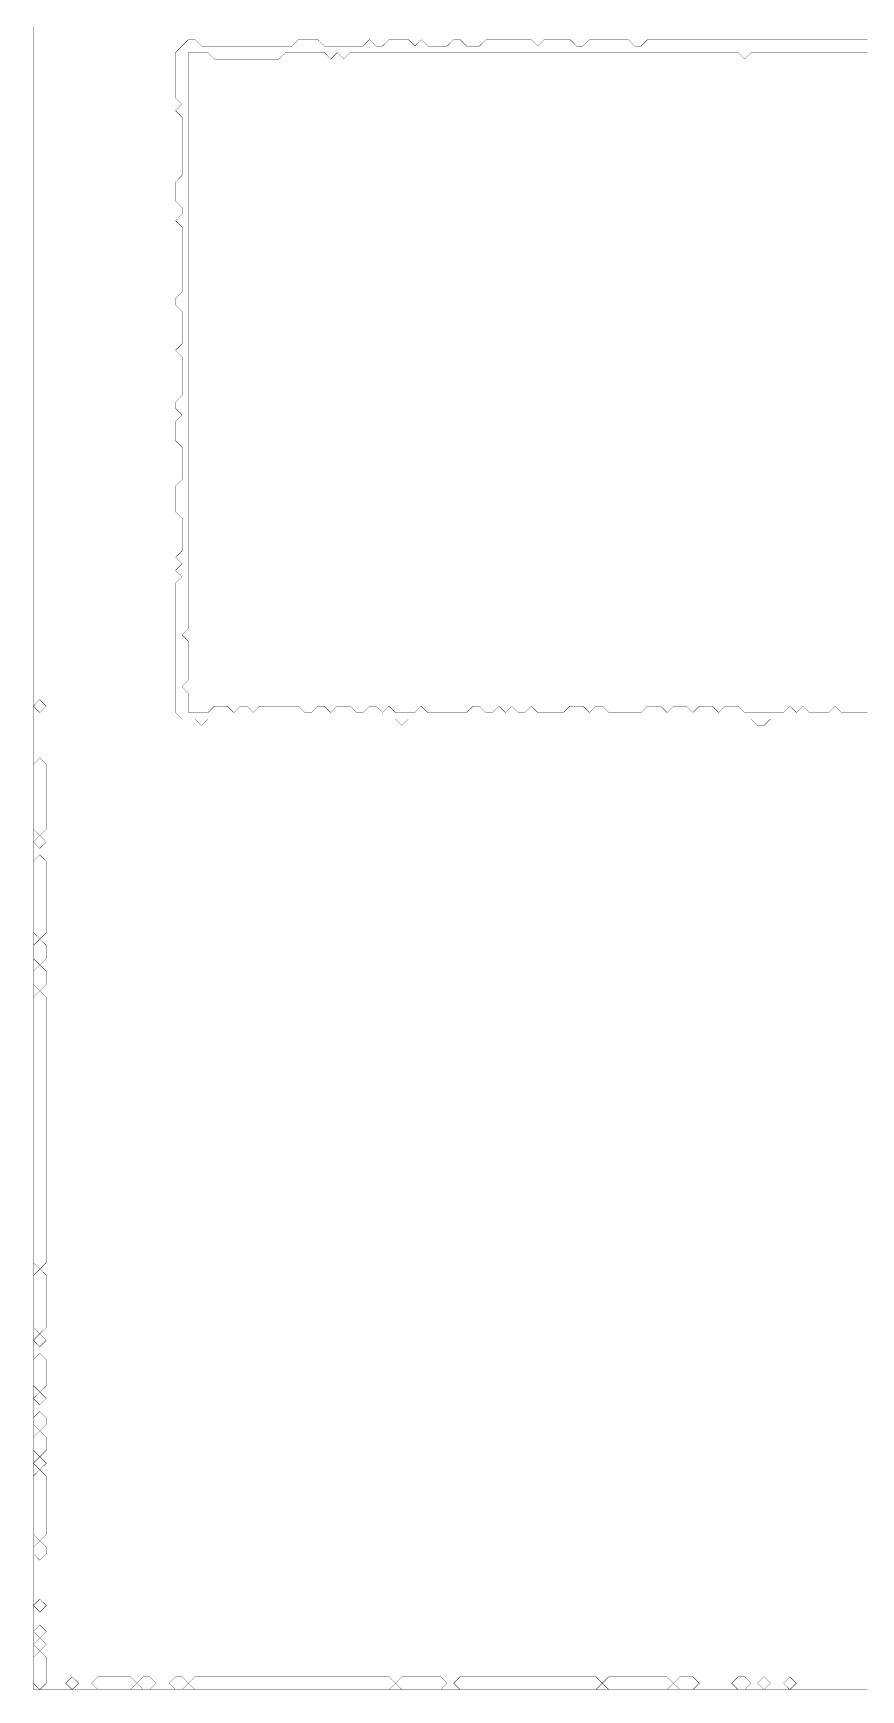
# Model space of a CAD drawing. Header units: metres. Extents: x 0 to 5079, y -5079 to 0.
# Drawn here: x 0 to 1272, y -5079 to -2535 of the extents above; entities that cross this region are included whole.
import ezdxf

# ---------------------------------------------------------------- set-up
doc = ezdxf.new("R2010")
doc.units = ezdxf.units.M
doc.layers.add('conductor', color=1, linetype='Continuous')
doc.layers.add('substrate', color=5, linetype='Continuous')

msp = doc.modelspace()

# ---------------------------------------------------------------- linework, layer by layer
at = {"layer": 'conductor', "const_width": 0.5}
msp.add_lwpolyline([(1282.2, -2564.4), (1272.2, -2564.4), (1262.3, -2564.4), (1252.4, -2564.4), (1242.4, -2564.4), (1232.5, -2564.4), (1222.6, -2564.4), (1212.6, -2564.4), (1202.7, -2564.4), (1192.7, -2564.4), (1182.8, -2564.4), (1172.9, -2564.4), (1162.9, -2564.4), (1153, -2564.4), (1143, -2564.4), (1133.1, -2564.4), (1123.2, -2564.4), (1113.2, -2564.4), (1103.3, -2564.4), (1093.3, -2574.3), (1083.4, -2564.4), (1073.5, -2564.4), (1063.5, -2564.4), (1053.6, -2564.4), (1043.6, -2564.4), (1033.7, -2564.4), (1023.8, -2564.4), (1013.8, -2564.4), (1003.9, -2564.4), (993.9, -2564.4), (984, -2564.4), (974.1, -2564.4), (964.1, -2564.4), (954.2, -2564.4), (944.2, -2564.4), (934.3, -2564.4), (924.4, -2564.4), (914.4, -2564.4), (904.5, -2564.4), (894.6, -2564.4), (884.6, -2564.4), (874.7, -2564.4), (864.7, -2564.4), (854.8, -2564.4), (844.9, -2564.4), (834.9, -2564.4), (825, -2564.4), (815, -2564.4), (805.1, -2564.4), (795.2, -2564.4), (785.2, -2564.4), (775.3, -2564.4), (765.3, -2564.4), (755.4, -2564.4), (745.5, -2564.4), (735.5, -2564.4), (725.6, -2564.4), (715.6, -2564.4), (705.7, -2564.4), (695.8, -2564.4), (685.8, -2564.4), (675.9, -2564.4), (665.9, -2564.4), (656, -2564.4), (646.1, -2564.4), (636.1, -2564.4), (626.2, -2564.4), (616.2, -2564.4), (606.3, -2564.4), (596.4, -2564.4), (586.4, -2564.4), (576.5, -2564.4), (566.5, -2564.4), (556.6, -2564.4), (546.7, -2564.4), (536.7, -2564.4), (526.8, -2564.4), (516.9, -2564.4), (506.9, -2564.4), (497, -2564.4), (487, -2564.4), (477.1, -2574.3), (467.2, -2564.4), (457.2, -2574.3), (447.3, -2564.4), (437.3, -2564.4), (427.4, -2564.4), (417.5, -2564.4), (407.5, -2564.4), (397.6, -2564.4), (387.6, -2564.4), (377.7, -2574.3), (367.8, -2574.3), (357.8, -2574.3), (347.9, -2574.3), (337.9, -2574.3), (328, -2574.3), (318.1, -2574.3), (308.1, -2574.3), (298.2, -2574.3), (288.2, -2574.3), (278.3, -2574.3), (268.4, -2564.4), (258.4, -2564.4), (248.5, -2564.4), (238.5, -2564.4), (238.5, -2574.3), (238.5, -2584.3), (238.5, -2594.2), (238.5, -2604.1), (238.5, -2614.1), (238.5, -2624), (238.5, -2634), (238.5, -2643.9), (238.5, -2653.8), (238.5, -2663.8), (238.5, -2673.7), (238.5, -2683.7), (238.5, -2693.6), (238.5, -2703.5), (238.5, -2713.5), (238.5, -2723.4), (238.5, -2733.3), (238.5, -2743.3), (238.5, -2753.2), (238.5, -2763.2), (238.5, -2773.1), (238.5, -2783), (238.5, -2793), (238.5, -2802.9), (238.5, -2812.9), (238.5, -2822.8), (238.5, -2832.7), (238.5, -2842.7), (238.5, -2852.6), (238.5, -2862.6), (238.5, -2872.5), (238.5, -2882.4), (238.5, -2892.4), (238.5, -2902.3), (238.5, -2912.3), (238.5, -2922.2), (238.5, -2932.1), (238.5, -2942.1), (238.5, -2952), (238.5, -2962), (238.5, -2971.9), (238.5, -2981.8), (238.5, -2991.8), (238.5, -3001.7), (238.5, -3011.7), (238.5, -3021.6), (238.5, -3031.5), (238.5, -3041.5), (238.5, -3051.4), (238.5, -3061.4), (238.5, -3071.3), (238.5, -3081.2), (238.5, -3091.2), (238.5, -3101.1), (238.5, -3111), (238.5, -3121), (238.5, -3130.9), (238.5, -3140.9), (238.5, -3150.8), (238.5, -3160.7), (238.5, -3170.7), (238.5, -3180.6), (238.5, -3190.6), (238.5, -3200.5), (238.5, -3210.4), (238.5, -3220.4), (238.5, -3230.3), (238.5, -3240.3), (238.5, -3250.2), (238.5, -3260.1), (238.5, -3270.1), (238.5, -3280), (238.5, -3290), (238.5, -3299.9), (238.5, -3309.8), (238.5, -3319.8), (238.5, -3329.7), (238.5, -3339.7), (238.5, -3349.6), (238.5, -3359.5), (238.5, -3369.5), (238.5, -3379.4), (238.5, -3389.4), (238.5, -3399.3), (238.5, -3409.2), (238.5, -3419.2), (238.5, -3429.1), (238.5, -3439.1), (238.5, -3449), (228.6, -3458.9), (238.5, -3468.9), (238.5, -3478.8), (238.5, -3488.7), (238.5, -3498.7), (238.5, -3508.6), (238.5, -3518.6), (238.5, -3528.5), (228.6, -3538.4), (238.5, -3548.4), (238.5, -3558.3), (238.5, -3568.3), (238.5, -3578.2), (248.5, -3578.2), (258.4, -3578.2), (268.4, -3578.2), (278.3, -3568.3), (288.2, -3568.3), (298.2, -3568.3), (308.1, -3578.2), (318.1, -3568.3), (328, -3568.3), (337.9, -3578.2), (347.9, -3568.3), (357.8, -3568.3), (367.8, -3568.3), (377.7, -3568.3), (387.6, -3568.3), (397.6, -3568.3), (407.5, -3568.3), (417.5, -3578.2), (427.4, -3578.2), (437.3, -3568.3), (447.3, -3568.3), (457.2, -3578.2), (467.2, -3568.3), (477.1, -3568.3), (487, -3568.3), (497, -3578.2), (506.9, -3578.2), (516.9, -3568.3), (526.8, -3568.3), (536.7, -3578.2), (546.7, -3568.3), (556.6, -3578.2), (566.5, -3578.2), (576.5, -3578.2), (586.4, -3578.2), (596.4, -3568.3), (606.3, -3578.2), (616.2, -3578.2), (626.2, -3578.2), (636.1, -3578.2), (646.1, -3578.2), (656, -3578.2), (665.9, -3578.2), (675.9, -3568.3), (685.8, -3568.3), (695.8, -3578.2), (705.7, -3578.2), (715.6, -3568.3), (725.6, -3578.2), (735.5, -3568.3), (745.5, -3578.2), (755.4, -3578.2), (765.3, -3568.3), (775.3, -3578.2), (785.2, -3578.2), (795.2, -3578.2), (805.1, -3578.2), (815, -3578.2), (825, -3568.3), (834.9, -3568.3), (844.9, -3568.3), (854.8, -3578.2), (864.7, -3568.3), (874.7, -3568.3), (884.6, -3578.2), (894.6, -3578.2), (904.5, -3578.2), (914.4, -3578.2), (924.4, -3578.2), (934.3, -3578.2), (944.2, -3568.3), (954.2, -3568.3), (964.1, -3568.3), (974.1, -3578.2), (984, -3568.3), (993.9, -3568.3), (1003.9, -3568.3), (1013.8, -3578.2), (1023.8, -3568.3), (1033.7, -3568.3), (1043.6, -3568.3), (1053.6, -3578.2), (1063.5, -3568.3), (1073.5, -3568.3), (1083.4, -3568.3), (1093.3, -3578.2), (1103.3, -3578.2), (1113.2, -3578.2), (1123.2, -3578.2), (1133.1, -3578.2), (1143, -3578.2), (1153, -3578.2), (1162.9, -3568.3), (1172.9, -3578.2), (1182.8, -3568.3), (1192.7, -3578.2), (1202.7, -3578.2), (1212.6, -3578.2), (1222.6, -3578.2), (1232.5, -3568.3), (1242.4, -3578.2), (1252.4, -3578.2), (1262.3, -3578.2), (1272.2, -3578.2), (1282.2, -3578.2)], dxfattribs=at)
at = {"layer": 'substrate', "const_width": 0.5}
for points in [[(0, -2524.6), (0, -2534.6), (0, -2544.5), (0, -2554.4), (0, -2564.4), (0, -2574.3), (0, -2584.3), (0, -2594.2), (0, -2604.1), (0, -2614.1), (0, -2624), (0, -2634), (0, -2643.9), (0, -2653.8), (0, -2663.8), (0, -2673.7), (0, -2683.7), (0, -2693.6), (0, -2703.5), (0, -2713.5), (0, -2723.4), (0, -2733.3), (0, -2743.3), (0, -2753.2), (0, -2763.2), (0, -2773.1), (0, -2783), (0, -2793), (0, -2802.9), (0, -2812.9), (0, -2822.8), (0, -2832.7), (0, -2842.7), (0, -2852.6), (0, -2862.6), (0, -2872.5), (0, -2882.4), (0, -2892.4), (0, -2902.3), (0, -2912.3), (0, -2922.2), (0, -2932.1), (0, -2942.1), (0, -2952), (0, -2962), (0, -2971.9), (0, -2981.8), (0, -2991.8), (0, -3001.7), (0, -3011.7), (0, -3021.6), (0, -3031.5), (0, -3041.5), (0, -3051.4), (0, -3061.4), (0, -3071.3), (0, -3081.2), (0, -3091.2), (0, -3101.1), (0, -3111), (0, -3121), (0, -3130.9), (0, -3140.9), (0, -3150.8), (0, -3160.7), (0, -3170.7), (0, -3180.6), (0, -3190.6), (0, -3200.5), (0, -3210.4), (0, -3220.4), (0, -3230.3), (0, -3240.3), (0, -3250.2), (0, -3260.1), (0, -3270.1), (0, -3280), (0, -3290), (0, -3299.9), (0, -3309.8), (0, -3319.8), (0, -3329.7), (0, -3339.7), (0, -3349.6), (0, -3359.5), (0, -3369.5), (0, -3379.4), (0, -3389.4), (0, -3399.3), (0, -3409.2), (0, -3419.2), (0, -3429.1), (0, -3439.1), (0, -3449), (0, -3458.9), (0, -3468.9), (0, -3478.8), (0, -3488.7), (0, -3498.7), (0, -3508.6), (0, -3518.6), (0, -3528.5), (0, -3538.4), (0, -3548.4), (0, -3558.3), (0, -3568.3), (0, -3578.2), (0, -3588.1), (0, -3598.1), (0, -3608), (0, -3618), (0, -3627.9), (0, -3637.8), (0, -3647.8), (0, -3657.7), (0, -3667.7), (0, -3677.6), (0, -3687.5), (0, -3697.5), (0, -3707.4), (0, -3717.4), (0, -3727.3), (0, -3737.2), (0, -3747.2), (0, -3757.1), (0, -3767.1), (0, -3777), (0, -3786.9), (0, -3796.9), (0, -3806.8), (0, -3816.8), (0, -3826.7), (0, -3836.6), (0, -3846.6), (0, -3856.5), (0, -3866.4), (0, -3876.4), (0, -3886.3), (0, -3896.3), (0, -3906.2), (0, -3916.1), (0, -3926.1), (0, -3936), (0, -3946), (0, -3955.9), (0, -3965.8), (0, -3975.8), (0, -3985.7), (0, -3995.7), (0, -4005.6), (0, -4015.5), (0, -4025.5), (0, -4035.4), (0, -4045.4), (0, -4055.3), (0, -4065.2), (0, -4075.2), (0, -4085.1), (0, -4095.1), (0, -4105), (0, -4114.9), (0, -4124.9), (0, -4134.8), (0, -4144.8), (0, -4154.7), (0, -4164.6), (0, -4174.6), (0, -4184.5), (0, -4194.4), (0, -4204.4), (0, -4214.3), (0, -4224.3), (0, -4234.2), (0, -4244.1), (0, -4254.1), (0, -4264), (0, -4274), (0, -4283.9), (0, -4293.8), (0, -4303.8), (0, -4313.7), (0, -4323.7), (0, -4333.6), (0, -4343.5), (0, -4353.5), (0, -4363.4), (0, -4373.4), (0, -4383.3), (0, -4393.2), (0, -4403.2), (0, -4413.1), (0, -4423.1), (0, -4433), (0, -4442.9), (0, -4452.9), (0, -4462.8), (0, -4472.8), (0, -4482.7), (0, -4492.6), (0, -4502.6), (0, -4512.5), (0, -4522.5), (0, -4532.4), (0, -4542.3), (0, -4552.3), (0, -4562.2), (0, -4572.1), (0, -4582.1), (0, -4592), (0, -4602), (0, -4611.9), (0, -4621.8), (0, -4631.8), (0, -4641.7), (0, -4651.7), (0, -4661.6), (0, -4671.5), (0, -4681.5), (0, -4691.4), (0, -4701.4), (0, -4711.3), (0, -4721.2), (0, -4731.2), (0, -4741.1), (0, -4751.1), (0, -4761), (0, -4770.9), (0, -4780.9), (0, -4790.8), (0, -4800.8), (0, -4810.7), (0, -4820.6), (0, -4830.6), (0, -4840.5), (0, -4850.5), (0, -4860.4), (0, -4870.3), (0, -4880.3), (0, -4890.2), (0, -4900.2), (0, -4910.1), (0, -4920), (0, -4930), (0, -4939.9), (0, -4949.8), (0, -4959.8), (0, -4969.7), (0, -4979.7), (0, -4989.6), (0, -4999.5), (0, -5009.5), (0, -5019.4), (0, -5029.4), (0, -5039.3), (0, -5049.2), (0, -5059.2), (0, -5069.1), (0, -5079.1), (9.9, -5079.1), (19.9, -5079.1), (29.8, -5079.1), (39.8, -5079.1), (49.7, -5079.1), (59.6, -5079.1), (69.6, -5079.1), (79.5, -5079.1), (89.5, -5079.1), (99.4, -5079.1), (109.3, -5079.1), (119.3, -5079.1), (129.2, -5079.1), (139.2, -5079.1), (149.1, -5079.1), (159, -5079.1), (169, -5079.1), (178.9, -5079.1), (188.8, -5079.1), (198.8, -5079.1), (208.7, -5079.1), (218.7, -5079.1), (228.6, -5079.1), (238.5, -5079.1), (248.5, -5079.1), (258.4, -5079.1), (268.4, -5079.1), (278.3, -5079.1), (288.2, -5079.1), (298.2, -5079.1), (308.1, -5079.1), (318.1, -5079.1), (328, -5079.1), (337.9, -5079.1), (347.9, -5079.1), (357.8, -5079.1), (367.8, -5079.1), (377.7, -5079.1), (387.6, -5079.1), (397.6, -5079.1), (407.5, -5079.1), (417.5, -5079.1), (427.4, -5079.1), (437.3, -5079.1), (447.3, -5079.1), (457.2, -5079.1), (467.2, -5079.1), (477.1, -5079.1), (487, -5079.1), (497, -5079.1), (506.9, -5079.1), (516.9, -5079.1), (526.8, -5079.1), (536.7, -5079.1), (546.7, -5079.1), (556.6, -5079.1), (566.5, -5079.1), (576.5, -5079.1), (586.4, -5079.1), (596.4, -5079.1), (606.3, -5079.1), (616.2, -5079.1), (626.2, -5079.1), (636.1, -5079.1), (646.1, -5079.1), (656, -5079.1), (665.9, -5079.1), (675.9, -5079.1), (685.8, -5079.1), (695.8, -5079.1), (705.7, -5079.1), (715.6, -5079.1), (725.6, -5079.1), (735.5, -5079.1), (745.5, -5079.1), (755.4, -5079.1), (765.3, -5079.1), (775.3, -5079.1), (785.2, -5079.1), (795.2, -5079.1), (805.1, -5079.1), (815, -5079.1), (825, -5079.1), (834.9, -5079.1), (844.9, -5079.1), (854.8, -5079.1), (864.7, -5079.1), (874.7, -5079.1), (884.6, -5079.1), (894.6, -5079.1), (904.5, -5079.1), (914.4, -5079.1), (924.4, -5079.1), (934.3, -5079.1), (944.2, -5079.1), (954.2, -5079.1), (964.1, -5079.1), (974.1, -5079.1), (984, -5079.1), (993.9, -5079.1), (1003.9, -5079.1), (1013.8, -5079.1), (1023.8, -5079.1), (1033.7, -5079.1), (1043.6, -5079.1), (1053.6, -5079.1), (1063.5, -5079.1), (1073.5, -5079.1), (1083.4, -5079.1), (1093.3, -5079.1), (1103.3, -5079.1), (1113.2, -5079.1), (1123.2, -5079.1), (1133.1, -5079.1), (1143, -5079.1), (1153, -5079.1), (1162.9, -5079.1), (1172.9, -5079.1), (1182.8, -5079.1), (1192.7, -5079.1), (1202.7, -5079.1), (1212.6, -5079.1), (1222.6, -5079.1), (1232.5, -5079.1), (1242.4, -5079.1), (1252.4, -5079.1), (1262.3, -5079.1), (1272.2, -5079.1), (1282.2, -5079.1)], [(1282.2, -3588.1), (1272.2, -3588.1), (1262.3, -3588.1), (1252.4, -3588.1), (1242.4, -3588.1), (1232.5, -3588.1), (1222.6, -3588.1), (1212.6, -3588.1), (1202.7, -3588.1), (1192.7, -3588.1), (1182.8, -3588.1), (1172.9, -3588.1), (1162.9, -3588.1), (1153, -3588.1), (1143, -3588.1), (1133.1, -3588.1), (1123.2, -3598.1), (1113.2, -3598.1), (1103.3, -3588.1), (1093.3, -3588.1), (1083.4, -3588.1), (1073.5, -3588.1), (1063.5, -3588.1), (1053.6, -3588.1), (1043.6, -3588.1), (1033.7, -3588.1), (1023.8, -3588.1), (1013.8, -3588.1), (1003.9, -3588.1), (993.9, -3588.1), (984, -3588.1), (974.1, -3588.1), (964.1, -3588.1), (954.2, -3588.1), (944.2, -3588.1), (934.3, -3588.1), (924.4, -3588.1), (914.4, -3588.1), (904.5, -3588.1), (894.6, -3588.1), (884.6, -3588.1), (874.7, -3588.1), (864.7, -3588.1), (854.8, -3588.1), (844.9, -3588.1), (834.9, -3588.1), (825, -3588.1), (815, -3588.1), (805.1, -3588.1), (795.2, -3588.1), (785.2, -3588.1), (775.3, -3588.1), (765.3, -3588.1), (755.4, -3588.1), (745.5, -3588.1), (735.5, -3588.1), (725.6, -3588.1), (715.6, -3588.1), (705.7, -3588.1), (695.8, -3588.1), (685.8, -3588.1), (675.9, -3588.1), (665.9, -3588.1), (656, -3588.1), (646.1, -3588.1), (636.1, -3588.1), (626.2, -3588.1), (616.2, -3588.1), (606.3, -3588.1), (596.4, -3588.1), (586.4, -3588.1), (576.5, -3588.1), (566.5, -3598.1), (556.6, -3588.1), (546.7, -3588.1), (536.7, -3588.1), (526.8, -3588.1), (516.9, -3588.1), (506.9, -3588.1), (497, -3588.1), (487, -3588.1), (477.1, -3588.1), (467.2, -3588.1), (457.2, -3588.1), (447.3, -3588.1), (437.3, -3588.1), (427.4, -3588.1), (417.5, -3588.1), (407.5, -3588.1), (397.6, -3588.1), (387.6, -3588.1), (377.7, -3588.1), (367.8, -3588.1), (357.8, -3588.1), (347.9, -3588.1), (337.9, -3588.1), (328, -3588.1), (318.1, -3588.1), (308.1, -3588.1), (298.2, -3588.1), (288.2, -3588.1), (278.3, -3588.1), (268.4, -3588.1), (258.4, -3598.1), (248.5, -3588.1), (238.5, -3588.1), (228.6, -3588.1), (218.7, -3578.2), (218.7, -3568.3), (218.7, -3558.3), (218.7, -3548.4), (218.7, -3538.4), (218.7, -3528.5), (218.7, -3518.6), (218.7, -3508.6), (218.7, -3498.7), (218.7, -3488.7), (218.7, -3478.8), (218.7, -3468.9), (218.7, -3458.9), (218.7, -3449), (218.7, -3439.1), (218.7, -3429.1), (218.7, -3419.2), (218.7, -3409.2), (218.7, -3399.3), (218.7, -3389.4), (218.7, -3379.4), (228.6, -3369.5), (218.7, -3359.5), (228.6, -3349.6), (218.7, -3339.7), (228.6, -3329.7), (228.6, -3319.8), (228.6, -3309.8), (228.6, -3299.9), (228.6, -3290), (228.6, -3280), (218.7, -3270.1), (218.7, -3260.1), (218.7, -3250.2), (218.7, -3240.3), (218.7, -3230.3), (228.6, -3220.4), (228.6, -3210.4), (228.6, -3200.5), (228.6, -3190.6), (228.6, -3180.6), (228.6, -3170.7), (218.7, -3160.7), (218.7, -3150.8), (218.7, -3140.9), (218.7, -3130.9), (228.6, -3121), (218.7, -3111), (218.7, -3101.1), (228.6, -3091.2), (228.6, -3081.2), (228.6, -3071.3), (228.6, -3061.4), (228.6, -3051.4), (228.6, -3041.5), (228.6, -3031.5), (218.7, -3021.6), (228.6, -3011.7), (228.6, -3001.7), (228.6, -2991.8), (228.6, -2981.8), (228.6, -2971.9), (228.6, -2962), (218.7, -2952), (218.7, -2942.1), (228.6, -2932.1), (228.6, -2922.2), (228.6, -2912.3), (228.6, -2902.3), (228.6, -2892.4), (228.6, -2882.4), (228.6, -2872.5), (228.6, -2862.6), (228.6, -2852.6), (228.6, -2842.7), (228.6, -2832.7), (218.7, -2822.8), (228.6, -2812.9), (228.6, -2802.9), (218.7, -2793), (218.7, -2783), (218.7, -2773.1), (218.7, -2763.2), (228.6, -2753.2), (228.6, -2743.3), (228.6, -2733.3), (228.6, -2723.4), (228.6, -2713.5), (228.6, -2703.5), (228.6, -2693.6), (228.6, -2683.7), (228.6, -2673.7), (228.6, -2663.8), (218.7, -2653.8), (228.6, -2643.9), (218.7, -2634), (218.7, -2624), (218.7, -2614.1), (218.7, -2604.1), (218.7, -2594.2), (218.7, -2584.3), (218.7, -2574.3), (218.7, -2564.4), (228.6, -2554.4), (238.5, -2544.5), (248.5, -2544.5), (258.4, -2554.4), (268.4, -2554.4), (278.3, -2554.4), (288.2, -2554.4), (298.2, -2554.4), (308.1, -2554.4), (318.1, -2554.4), (328, -2554.4), (337.9, -2554.4), (347.9, -2554.4), (357.8, -2554.4), (367.8, -2554.4), (377.7, -2554.4), (387.6, -2554.4), (397.6, -2554.4), (407.5, -2544.5), (417.5, -2544.5), (427.4, -2544.5), (437.3, -2544.5), (447.3, -2554.4), (457.2, -2554.4), (467.2, -2554.4), (477.1, -2554.4), (487, -2554.4), (497, -2554.4), (506.9, -2554.4), (516.9, -2544.5), (526.8, -2554.4), (536.7, -2554.4), (546.7, -2544.5), (556.6, -2544.5), (566.5, -2544.5), (576.5, -2544.5), (586.4, -2554.4), (596.4, -2544.5), (606.3, -2554.4), (616.2, -2554.4), (626.2, -2554.4), (636.1, -2554.4), (646.1, -2544.5), (656, -2544.5), (665.9, -2554.4), (675.9, -2554.4), (685.8, -2554.4), (695.8, -2544.5), (705.7, -2544.5), (715.6, -2544.5), (725.6, -2544.5), (735.5, -2544.5), (745.5, -2544.5), (755.4, -2544.5), (765.3, -2544.5), (775.3, -2554.4), (785.2, -2544.5), (795.2, -2544.5), (805.1, -2544.5), (815, -2544.5), (825, -2544.5), (834.9, -2554.4), (844.9, -2554.4), (854.8, -2544.5), (864.7, -2544.5), (874.7, -2544.5), (884.6, -2544.5), (894.6, -2544.5), (904.5, -2544.5), (914.4, -2544.5), (924.4, -2554.4), (934.3, -2554.4), (944.2, -2544.5), (954.2, -2544.5), (964.1, -2544.5), (974.1, -2544.5), (984, -2544.5), (993.9, -2544.5), (1003.9, -2544.5), (1013.8, -2544.5), (1023.8, -2544.5), (1033.7, -2544.5), (1043.6, -2544.5), (1053.6, -2544.5), (1063.5, -2544.5), (1073.5, -2544.5), (1083.4, -2544.5), (1093.3, -2544.5), (1103.3, -2544.5), (1113.2, -2544.5), (1123.2, -2544.5), (1133.1, -2544.5), (1143, -2544.5), (1153, -2544.5), (1162.9, -2544.5), (1172.9, -2544.5), (1182.8, -2544.5), (1192.7, -2544.5), (1202.7, -2544.5), (1212.6, -2544.5), (1222.6, -2544.5), (1232.5, -2544.5), (1242.4, -2544.5), (1252.4, -2544.5), (1262.3, -2544.5), (1272.2, -2544.5), (1282.2, -2544.5)]]:
    msp.add_lwpolyline(points, dxfattribs=at)
for points in [[(0, -3568.3), (9.9, -3558.3), (19.9, -3568.3), (9.9, -3578.2)], [(0, -3657.7), (9.9, -3647.8), (19.9, -3657.7), (19.9, -3667.7), (19.9, -3677.6), (19.9, -3687.5), (19.9, -3697.5), (19.9, -3707.4), (19.9, -3717.4), (19.9, -3727.3), (19.9, -3737.2), (19.9, -3747.2), (19.9, -3757.1), (9.9, -3767.1), (0, -3757.1), (0, -3747.2), (0, -3737.2), (0, -3727.3), (0, -3717.4), (0, -3707.4), (0, -3697.5), (0, -3687.5), (0, -3677.6), (0, -3667.7)], [(0, -3777), (9.9, -3767.1), (19.9, -3777), (9.9, -3786.9)], [(0, -3806.8), (9.9, -3796.9), (19.9, -3806.8), (19.9, -3816.8), (19.9, -3826.7), (19.9, -3836.6), (19.9, -3846.6), (19.9, -3856.5), (19.9, -3866.4), (19.9, -3876.4), (19.9, -3886.3), (19.9, -3896.3), (19.9, -3906.2), (19.9, -3916.1), (9.9, -3926.1), (0, -3916.1), (0, -3906.2), (0, -3896.3), (0, -3886.3), (0, -3876.4), (0, -3866.4), (0, -3856.5), (0, -3846.6), (0, -3836.6), (0, -3826.7), (0, -3816.8)], [(0, -3936), (9.9, -3926.1), (19.9, -3936), (19.9, -3946), (19.9, -3955.9), (9.9, -3965.8), (0, -3955.9), (0, -3946)], [(0, -3975.8), (9.9, -3965.8), (19.9, -3975.8), (19.9, -3985.7), (19.9, -3995.7), (9.9, -4005.6), (0, -3995.7), (0, -3985.7)], [(0, -4015.5), (9.9, -4005.6), (19.9, -4015.5), (19.9, -4025.5), (19.9, -4035.4), (19.9, -4045.4), (19.9, -4055.3), (19.9, -4065.2), (19.9, -4075.2), (19.9, -4085.1), (19.9, -4095.1), (19.9, -4105), (19.9, -4114.9), (19.9, -4124.9), (19.9, -4134.8), (19.9, -4144.8), (19.9, -4154.7), (19.9, -4164.6), (19.9, -4174.6), (19.9, -4184.5), (19.9, -4194.4), (19.9, -4204.4), (19.9, -4214.3), (19.9, -4224.3), (19.9, -4234.2), (19.9, -4244.1), (19.9, -4254.1), (19.9, -4264), (19.9, -4274), (19.9, -4283.9), (19.9, -4293.8), (19.9, -4303.8), (19.9, -4313.7), (19.9, -4323.7), (19.9, -4333.6), (19.9, -4343.5), (19.9, -4353.5), (19.9, -4363.4), (19.9, -4373.4), (19.9, -4383.3), (19.9, -4393.2), (19.9, -4403.2), (19.9, -4413.1), (19.9, -4423.1), (9.9, -4433), (0, -4423.1), (0, -4413.1), (0, -4403.2), (0, -4393.2), (0, -4383.3), (0, -4373.4), (0, -4363.4), (0, -4353.5), (0, -4343.5), (0, -4333.6), (0, -4323.7), (0, -4313.7), (0, -4303.8), (0, -4293.8), (0, -4283.9), (0, -4274), (0, -4264), (0, -4254.1), (0, -4244.1), (0, -4234.2), (0, -4224.3), (0, -4214.3), (0, -4204.4), (0, -4194.4), (0, -4184.5), (0, -4174.6), (0, -4164.6), (0, -4154.7), (0, -4144.8), (0, -4134.8), (0, -4124.9), (0, -4114.9), (0, -4105), (0, -4095.1), (0, -4085.1), (0, -4075.2), (0, -4065.2), (0, -4055.3), (0, -4045.4), (0, -4035.4), (0, -4025.5)], [(0, -4442.9), (9.9, -4433), (19.9, -4442.9), (19.9, -4452.9), (19.9, -4462.8), (19.9, -4472.8), (19.9, -4482.7), (19.9, -4492.6), (19.9, -4502.6), (19.9, -4512.5), (19.9, -4522.5), (9.9, -4532.4), (0, -4522.5), (0, -4512.5), (0, -4502.6), (0, -4492.6), (0, -4482.7), (0, -4472.8), (0, -4462.8), (0, -4452.9)], [(0, -4542.3), (9.9, -4532.4), (19.9, -4542.3), (9.9, -4552.3)], [(0, -4572.1), (9.9, -4562.2), (19.9, -4572.1), (19.9, -4582.1), (19.9, -4592), (19.9, -4602), (19.9, -4611.9), (9.9, -4621.8), (0, -4611.9), (0, -4602), (0, -4592), (0, -4582.1)], [(0, -4631.8), (9.9, -4621.8), (19.9, -4631.8), (9.9, -4641.7)], [(0, -4661.6), (9.9, -4651.7), (19.9, -4661.6), (19.9, -4671.5), (9.9, -4681.5), (0, -4671.5)], [(0, -4691.4), (9.9, -4681.5), (19.9, -4691.4), (19.9, -4701.4), (19.9, -4711.3), (9.9, -4721.2), (0, -4711.3), (0, -4701.4)], [(0, -4731.2), (9.9, -4721.2), (19.9, -4731.2), (9.9, -4741.1)], [(0, -4751.1), (9.9, -4741.1), (19.9, -4751.1), (19.9, -4761), (19.9, -4770.9), (19.9, -4780.9), (19.9, -4790.8), (19.9, -4800.8), (19.9, -4810.7), (19.9, -4820.6), (19.9, -4830.6), (19.9, -4840.5), (9.9, -4850.5), (0, -4840.5), (0, -4830.6), (0, -4820.6), (0, -4810.7), (0, -4800.8), (0, -4790.8), (0, -4780.9), (0, -4770.9), (0, -4761)], [(0, -4860.4), (9.9, -4850.5), (19.9, -4860.4), (19.9, -4870.3), (9.9, -4880.3), (0, -4870.3)], [(0, -4949.8), (9.9, -4939.9), (19.9, -4949.8), (9.9, -4959.8)], [(0, -4989.6), (9.9, -4979.7), (19.9, -4989.6), (9.9, -4999.5)], [(0, -5009.5), (9.9, -4999.5), (19.9, -5009.5), (9.9, -5019.4)], [(0, -5029.4), (9.9, -5019.4), (19.9, -5029.4), (19.9, -5039.3), (19.9, -5049.2), (19.9, -5059.2), (19.9, -5069.1), (9.9, -5079.1), (0, -5069.1), (0, -5059.2), (0, -5049.2), (0, -5039.3)], [(49.7, -5069.1), (59.6, -5059.2), (69.6, -5069.1), (59.6, -5079.1)], [(89.5, -5069.1), (99.4, -5059.2), (109.3, -5059.2), (119.3, -5059.2), (129.2, -5059.2), (139.2, -5059.2), (149.1, -5059.2), (159, -5069.1), (149.1, -5079.1), (139.2, -5079.1), (129.2, -5079.1), (119.3, -5079.1), (109.3, -5079.1), (99.4, -5079.1)], [(159, -5069.1), (169, -5059.2), (178.9, -5059.2), (188.8, -5069.1), (178.9, -5079.1), (169, -5079.1)], [(208.7, -5069.1), (218.7, -5059.2), (228.6, -5059.2), (238.5, -5069.1), (228.6, -5079.1), (218.7, -5079.1)], [(238.5, -5069.1), (248.5, -5059.2), (258.4, -5059.2), (268.4, -5059.2), (278.3, -5059.2), (288.2, -5059.2), (298.2, -5059.2), (308.1, -5059.2), (318.1, -5059.2), (328, -5059.2), (337.9, -5059.2), (347.9, -5059.2), (357.8, -5059.2), (367.8, -5059.2), (377.7, -5059.2), (387.6, -5059.2), (397.6, -5059.2), (407.5, -5059.2), (417.5, -5059.2), (427.4, -5059.2), (437.3, -5059.2), (447.3, -5059.2), (457.2, -5059.2), (467.2, -5059.2), (477.1, -5059.2), (487, -5059.2), (497, -5059.2), (506.9, -5059.2), (516.9, -5059.2), (526.8, -5059.2), (536.7, -5059.2), (546.7, -5059.2), (556.6, -5069.1), (546.7, -5079.1), (536.7, -5079.1), (526.8, -5079.1), (516.9, -5079.1), (506.9, -5079.1), (497, -5079.1), (487, -5079.1), (477.1, -5079.1), (467.2, -5079.1), (457.2, -5079.1), (447.3, -5079.1), (437.3, -5079.1), (427.4, -5079.1), (417.5, -5079.1), (407.5, -5079.1), (397.6, -5079.1), (387.6, -5079.1), (377.7, -5079.1), (367.8, -5079.1), (357.8, -5079.1), (347.9, -5079.1), (337.9, -5079.1), (328, -5079.1), (318.1, -5079.1), (308.1, -5079.1), (298.2, -5079.1), (288.2, -5079.1), (278.3, -5079.1), (268.4, -5079.1), (258.4, -5079.1), (248.5, -5079.1)], [(556.6, -5069.1), (566.5, -5059.2), (576.5, -5059.2), (586.4, -5059.2), (596.4, -5059.2), (606.3, -5059.2), (616.2, -5059.2), (626.2, -5059.2), (636.1, -5069.1), (626.2, -5079.1), (616.2, -5079.1), (606.3, -5079.1), (596.4, -5079.1), (586.4, -5079.1), (576.5, -5079.1), (566.5, -5079.1)], [(646.1, -5069.1), (656, -5059.2), (665.9, -5059.2), (675.9, -5059.2), (685.8, -5059.2), (695.8, -5059.2), (705.7, -5059.2), (715.6, -5059.2), (725.6, -5059.2), (735.5, -5059.2), (745.5, -5059.2), (755.4, -5059.2), (765.3, -5059.2), (775.3, -5059.2), (785.2, -5059.2), (795.2, -5059.2), (805.1, -5059.2), (815, -5059.2), (825, -5059.2), (834.9, -5059.2), (844.9, -5059.2), (854.8, -5059.2), (864.7, -5059.2), (874.7, -5069.1), (864.7, -5079.1), (854.8, -5079.1), (844.9, -5079.1), (834.9, -5079.1), (825, -5079.1), (815, -5079.1), (805.1, -5079.1), (795.2, -5079.1), (785.2, -5079.1), (775.3, -5079.1), (765.3, -5079.1), (755.4, -5079.1), (745.5, -5079.1), (735.5, -5079.1), (725.6, -5079.1), (715.6, -5079.1), (705.7, -5079.1), (695.8, -5079.1), (685.8, -5079.1), (675.9, -5079.1), (665.9, -5079.1), (656, -5079.1)], [(874.7, -5069.1), (884.6, -5059.2), (894.6, -5059.2), (904.5, -5059.2), (914.4, -5059.2), (924.4, -5059.2), (934.3, -5059.2), (944.2, -5059.2), (954.2, -5059.2), (964.1, -5059.2), (974.1, -5059.2), (984, -5069.1), (974.1, -5079.1), (964.1, -5079.1), (954.2, -5079.1), (944.2, -5079.1), (934.3, -5079.1), (924.4, -5079.1), (914.4, -5079.1), (904.5, -5079.1), (894.6, -5079.1), (884.6, -5079.1)], [(984, -5069.1), (993.9, -5059.2), (1003.9, -5059.2), (1013.8, -5059.2), (1023.8, -5069.1), (1013.8, -5079.1), (1003.9, -5079.1), (993.9, -5079.1)], [(1073.5, -5069.1), (1083.4, -5059.2), (1093.3, -5059.2), (1103.3, -5069.1), (1093.3, -5079.1), (1083.4, -5079.1)], [(1113.2, -5069.1), (1123.2, -5059.2), (1133.1, -5069.1), (1123.2, -5079.1)], [(1153, -5069.1), (1162.9, -5059.2), (1172.9, -5069.1), (1162.9, -5079.1)]]:
    msp.add_lwpolyline(points, close=True, dxfattribs=at)

doc.saveas('drawing.dxf')
